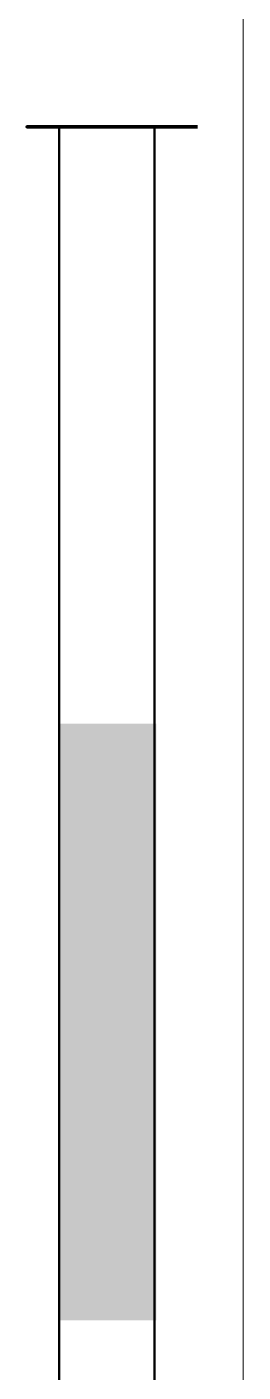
# Model space of a CAD drawing. Header units: millimetres. Extents: x 20 to 2064, y 18 to 2964.
# Drawn here: x 26.2 to 66.5, y 2449.7 to 2701.5 of the extents above; entities that cross this region are included whole.
import ezdxf

# ---------------------------------------------------------------- set-up
doc = ezdxf.new("R2010")
doc.units = ezdxf.units.MM
doc.header["$MEASUREMENT"] = 0
doc.layers.get('0').update_dxf_attribs({"linetype": 'CONTINUOUS'})

msp = doc.modelspace()

# ---------------------------------------------------------------- hatches: boundary and pattern name
at = {"true_color": 0x000007}
msp.add_hatch(color=0, dxfattribs=at).paths.add_polyline_path([(50.31, 2571.1), (32.1, 2571.1), (32.1, 2459.35), (50.31, 2459.35)])

# ---------------------------------------------------------------- linework, layer by layer
at = {"color": 0, "linetype": 'Continuous', "lineweight": 20, "true_color": 0x000007}
msp.add_lwpolyline([(66.54, 56.81), (66.54, 2963.69)], close=True, dxfattribs=at)
at = {"color": 0, "linetype": 'Continuous', "lineweight": 158, "true_color": 0x000007}
for points in [[(58.02, 2682.84), (26.15, 2682.84)], [(26.15, 2682.84), (26.15, 2682.84)]]:
    msp.add_lwpolyline(points, close=True, dxfattribs=at)
at = {"color": 0, "linetype": 'Continuous', "lineweight": 40, "true_color": 0x000007}
for points in [[(32.15, 1564.62), (32.15, 2682.81)], [(32.15, 2682.81), (32.15, 2682.81)], [(49.97, 1564.62), (49.97, 2682.81)], [(49.97, 2682.81), (49.97, 2682.81)]]:
    msp.add_lwpolyline(points, close=True, dxfattribs=at)

doc.saveas('drawing.dxf')
